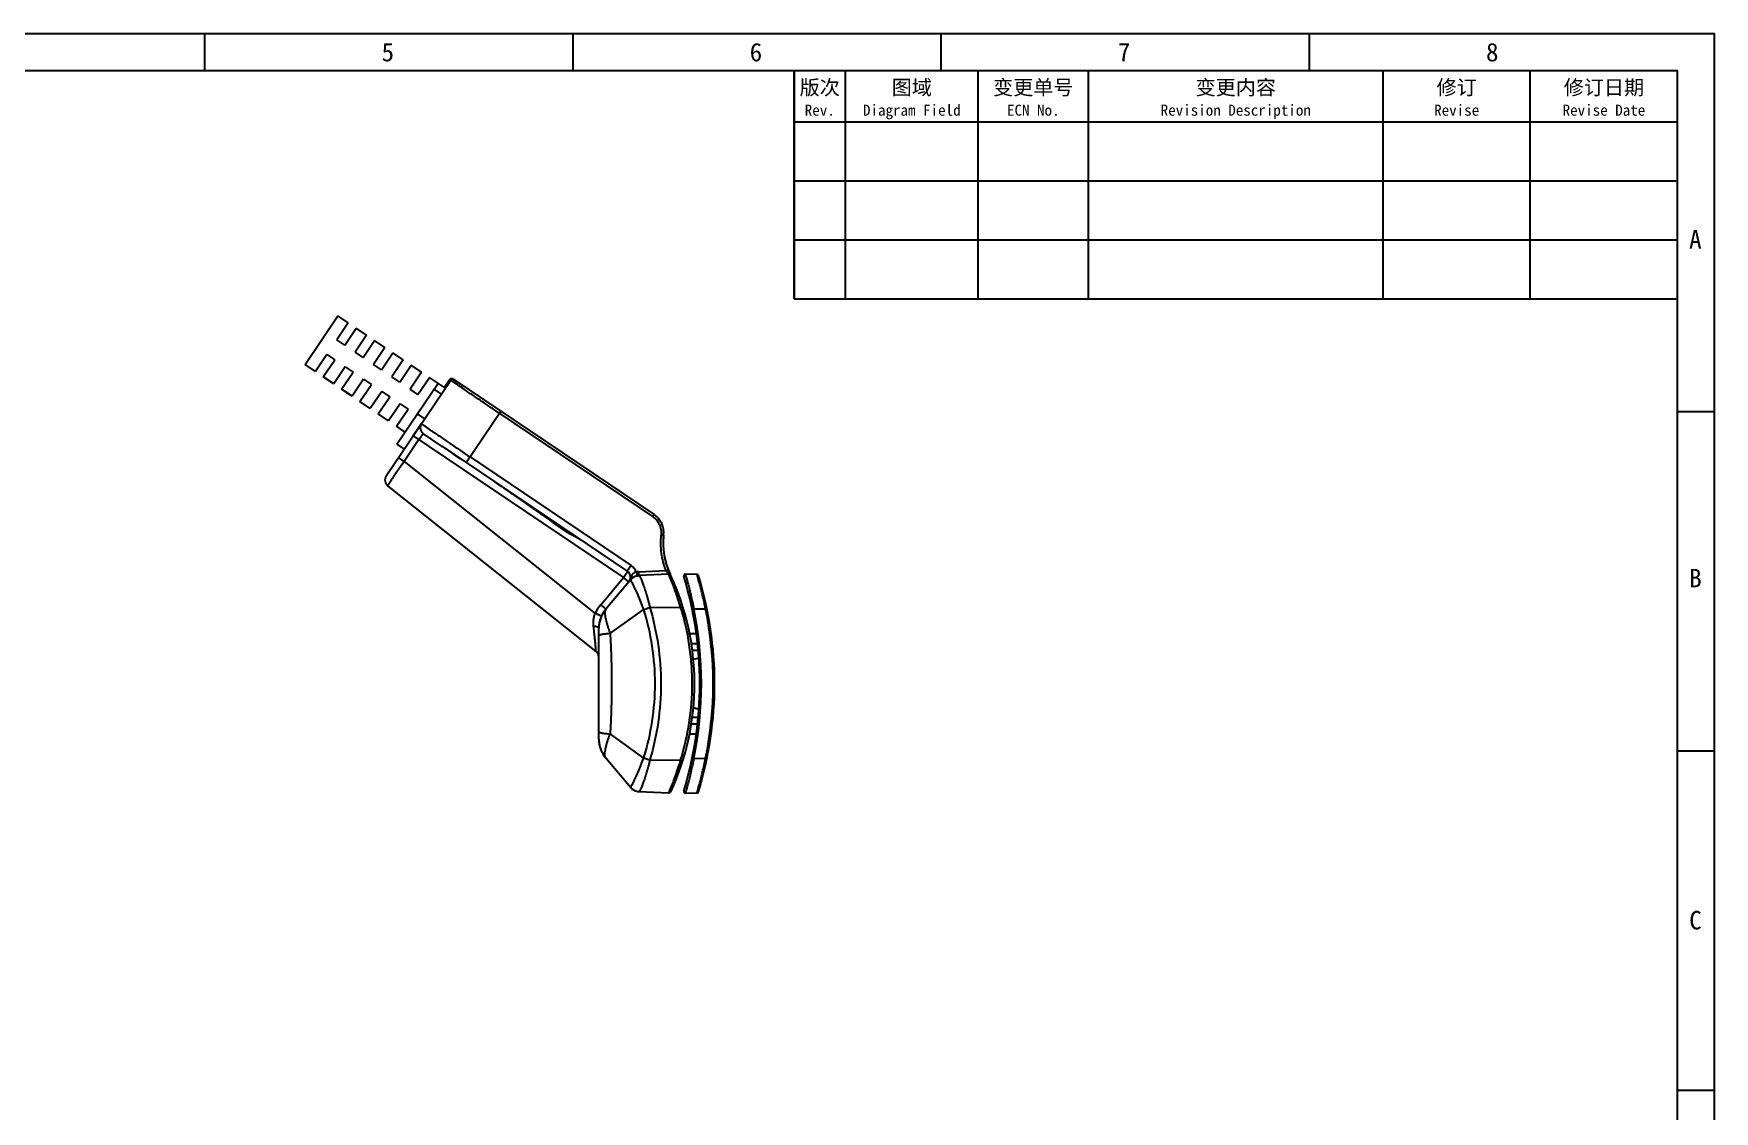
# Model space of a CAD drawing. Extents: x 5 to 415, y 5 to 292.
# Drawn here: x 186.7 to 415, y 145.6 to 292 of the extents above; entities that cross this region are included whole.
import ezdxf

# ---------------------------------------------------------------- set-up
doc = ezdxf.new("R2010")
doc.units = 0
for name, color, linetype in [('DRW0001_DXF_FORMAT', 7, 'CONTINUOUS'), ('JCHT35K24A-上DXF_CONTINUOUS_LINE', 7, 'CONTINUOUS'), ('JCHT35K24A-下DXF_CONTINUOUS_LINE', 7, 'CONTINUOUS'), ('JCHT35K24A-按DXF_CONTINUOUS_LINE', 7, 'CONTINUOUS'), ('M7K1_DXF_CONTINUOUS_LINE', 7, 'CONTINUOUS')]:
    doc.layers.add(name, color=color, linetype=linetype)
doc.styles.get("Standard").update_dxf_attribs({"font": 'simfang.ttf'})

msp = doc.modelspace()

# ---------------------------------------------------------------- linework, layer by layer
at = {"layer": 'DRW0001_DXF_FORMAT', "color": 2, "linetype": 'Continuous'}
for p, q in [((5, 292), (415, 292)), ((415, 5), (415, 292)), ((290, 256), (290, 287)), ((290, 287), (410, 287)), ((297, 256), (297, 287)), ((315, 256), (315, 287)), ((330, 256), (330, 287)), ((370, 256), (370, 287)), ((390, 256), (390, 287)), ((410, 256), (410, 287)), ((290, 280), (410, 280)), ((290, 272), (410, 272)), ((290, 264), (410, 264)), ((290, 256), (410, 256))]:
    msp.add_line(p, q, dxfattribs=at)
at = {"layer": 'DRW0001_DXF_FORMAT', "color": 7, "linetype": 'Continuous'}
for p, q in [((210, 287), (210, 292)), ((260, 287), (260, 292)), ((310, 287), (310, 292)), ((360, 287), (360, 292)), ((10, 287), (410, 287)), ((290, 287), (290, 256)), ((410, 10), (410, 287)), ((290, 256), (410, 256)), ((410, 240.7), (415, 240.7)), ((410, 194.6), (415, 194.6)), ((410, 148.5), (415, 148.5))]:
    msp.add_line(p, q, dxfattribs=at)
at = {"layer": 'JCHT35K24A-上DXF_CONTINUOUS_LINE', "color": 7, "linetype": 'Continuous'}
for p, q in [((243.266, 245.011), (242.595, 244.017)), ((245.208, 244.063), (243.682, 245.092)), ((242.595, 244.017), (242.711, 243.938))]:
    msp.add_line(p, q, dxfattribs=at)
for centre, radius, start, end in [((243.514, 244.844), 0.3, 56, 146), ((269.308, 224.189), 3, 353.96269, 56), ((282.236, 222.821), 10, 173.96269, 178.86433), ((282.236, 222.821), 10, 185.61433, 193.57324), ((282.236, 222.821), 10, 195.52032, 204.72362), ((241.491, 203.721), 35, 15.35489, 16.45724)]:
    msp.add_arc(centre, radius, start, end, dxfattribs=at)
at = {"layer": 'JCHT35K24A-下DXF_CONTINUOUS_LINE', "color": 7, "linetype": 'Continuous'}
for p, q in [((234.614, 231.934), (243.38, 244.929)), ((243.796, 245.01), (270.986, 226.671)), ((245.483, 233.741), (250.18, 240.705)), ((270.805, 226.403), (249.999, 240.436)), ((242.098, 236.024), (239.68, 237.655)), ((239.055, 236.87), (237.051, 233.898)), ((238.291, 237.385), (266.861, 218.115)), ((242.098, 236.024), (242.289, 235.895)), ((242.115, 236.012), (267.355, 218.988)), ((237.051, 233.898), (236.287, 234.413)), ((237.051, 233.898), (262.996, 213.26)), ((244.679, 234.283), (245.043, 234.037)), ((245.998, 234.505), (267.871, 219.752)), ((263.114, 208.087), (234.821, 230.592)), ((270.986, 226.671), (270.805, 226.403)), ((258.483, 224.972), (258.372, 224.826)), ((267.871, 219.752), (267.355, 218.988)), ((263.745, 214.445), (266.861, 218.115)), ((267.858, 217.864), (264.442, 213.841)), ((268.935, 218.923), (272.618, 219.084)), ((272.981, 218.568), (268.946, 218.392)), ((264.442, 213.841), (264.306, 213.672)), ((269.582, 213.828), (265.026, 210.559)), ((270.427, 214.08), (274.604, 214.123)), ((263.491, 196.188), (263.491, 211.252)), ((269.582, 193.614), (265.026, 196.884)), ((263.491, 196.19), (263.507, 195.829)), ((263.491, 196.19), (263.499, 195.992)), ((263.491, 196.19), (263.491, 196.19)), ((263.494, 196.039), (263.522, 195.695)), ((263.5, 195.992), (263.502, 195.938)), ((263.507, 195.829), (263.557, 195.467)), ((263.522, 195.719), (263.545, 195.535)), ((263.522, 195.695), (263.58, 195.353)), ((263.545, 195.535), (263.617, 195.196)), ((263.557, 195.467), (263.64, 195.11)), ((263.58, 195.353), (263.667, 195.016)), ((263.667, 195.016), (263.761, 194.754)), ((264.069, 194.124), (264.103, 194.064)), ((267.858, 189.579), (264.442, 193.601)), ((270.427, 193.363), (274.604, 193.32)), ((268.936, 189.051), (268.936, 189.051)), ((268.936, 189.051), (268.939, 189.051)), ((268.946, 189.051), (272.981, 188.874)), ((272.981, 188.874), (273.076, 189.092))]:
    msp.add_line(p, q, dxfattribs=at)
for points in [[(242.289, 235.895), (242.975, 235.437), (243.361, 235.177), (243.775, 234.897), (244.679, 234.283)], [(264.442, 213.842), (264.295, 213.658), (264.088, 213.354), (263.909, 213.033), (263.761, 212.696), (263.644, 212.347), (263.559, 211.988), (263.508, 211.622), (263.491, 211.254)], [(264.306, 213.672), (264.112, 213.392), (263.946, 213.105), (263.808, 212.814), (263.698, 212.522), (263.612, 212.228), (263.548, 211.925), (263.509, 211.631), (263.492, 211.36), (263.491, 211.252)], [(263.492, 211.355), (263.491, 211.307), (263.491, 211.252)], [(264.103, 194.064), (264.303, 193.774), (264.442, 193.601)], [(267.858, 189.579), (267.939, 189.49), (268.031, 189.405), (268.13, 189.328), (268.236, 189.259), (268.347, 189.2)]]:
    msp.add_lwpolyline(points, dxfattribs=at)
for centre, radius, start, end in [((243.629, 244.762), 0.3, 56, 146), ((240.239, 238.484), 1, 146, 236), ((235.443, 231.374), 1, 146, 231.5), ((269.308, 224.184), 3, 353.98331, 56), ((282.236, 222.821), 10, 173.98331, 205.11544), ((266.749, 218.091), 2.004, 23.12845, 55.96673), ((266.796, 218.158), 1, 319.66496, 56), ((266.496, 218.413), 1.393, 319.65231, 330.30176), ((265.792, 218.755), 2.176, 336.64484, 339.01551), ((269.001, 216.893), 1.5, 92.5, 139.66496), ((269.023, 216.921), 2.004, 92.5093, 102.41883), ((258.19, 218.423), 10.757, 2.49453, 2.66657), ((276.109, 221.165), 4.064, 210.80757, 211.32596), ((272.995, 218.268), 0.3, 24.78557, 92.5), ((238.259, 203.374), 37.901, 20.31338, 22.992), ((241.491, 203.721), 35, 335.21443, 25.11544), ((238.217, 203.358), 37.946, 20.17523, 20.31334), ((238.155, 203.335), 38.012, 16.48706, 20.17608), ((267.537, 211.22), 4.978, 139.62921, 155.81209), ((267.508, 211.252), 4.017, 176.90875, 180.00211), ((267.489, 211.253), 3.998, 175.71732, 176.90613), ((267.487, 211.253), 3.996, 175.1463, 175.71719), ((267.488, 211.253), 3.997, 173.68546, 175.1463), ((267.476, 211.254), 3.985, 173.10179, 173.68552), ((267.461, 211.256), 3.97, 171.45934, 173.10225), ((267.452, 211.258), 3.961, 170.89607, 171.45869), ((267.451, 211.258), 3.959, 170.20175, 170.89604), ((262.491, 207.304), 1, 0, 51.5), ((267.483, 196.191), 3.992, 180.00239, 182.85691), ((267.479, 196.19), 3.988, 180.0015, 182.18043), ((267.493, 196.191), 4.002, 182.17916, 182.4077), ((267.496, 196.191), 4.005, 182.40772, 182.85474), ((267.503, 196.191), 4.012, 182.85512, 185.01992), ((267.504, 196.191), 4.013, 185.01966, 186.04473), ((267.494, 196.19), 4.003, 186.04382, 188.59224), ((267.472, 196.187), 3.981, 188.5936, 191.2), ((267.492, 196.191), 4.001, 191.20113, 193.09836), ((267.504, 196.194), 4.014, 193.09781, 194.40289), ((267.507, 196.195), 4.016, 194.40273, 196.05264), ((267.497, 196.192), 4.006, 196.05176, 198.56171), ((267.472, 196.183), 3.979, 198.56234, 201.06687), ((267.49, 196.191), 3.999, 201.06944, 203.6077), ((267.505, 196.197), 4.016, 203.60677, 206.08043), ((267.499, 196.194), 4.008, 206.07948, 208.61742), ((267.475, 196.181), 3.982, 208.61768, 211.12808), ((267.489, 196.189), 3.998, 211.13085, 213.69038), ((267.502, 196.198), 4.013, 213.68954, 216.19038), ((267.49, 196.189), 3.999, 216.18733, 220.29833), ((238.151, 204.109), 38.017, 339.82403, 343.51263), ((238.282, 204.059), 37.876, 337.00549, 339.68717), ((238.143, 204.111), 38.025, 339.68746, 339.82553), ((272.995, 189.174), 0.3, 267.5, 335.21443), ((238.055, 204.155), 38.123, 336.7257, 337.00595)]:
    msp.add_arc(centre, radius, start, end, dxfattribs=at)
for points, knots in [([(249.999, 240.436), (249.568, 240.727), (248.722, 241.298), (247.681, 242.002), (246.884, 242.541), (246.329, 242.917), (245.808, 243.27), (245.328, 243.595), (244.894, 243.89), (244.508, 244.152), (244.22, 244.349), (244.016, 244.488), (243.885, 244.578), (243.768, 244.658), (243.667, 244.727), (243.581, 244.787), (243.51, 244.836), (243.461, 244.87), (243.43, 244.892), (243.412, 244.905), (243.399, 244.915), (243.388, 244.922), (243.384, 244.926), (243.38, 244.929), (243.38, 244.929)], [0, 0, 0, 0, 0.195093, 0.3826749, 0.4713574, 0.555517, 0.6343598, 0.7070916, 0.7729627, 0.8314003, 0.8818761, 0.9039632, 0.9238617, 0.9415126, 0.9568857, 0.9699577, 0.9807055, 0.9891057, 0.9924184, 0.9951356, 0.9972545, 0.9987724, 0.9996871, 1, 1, 1, 1]), ([(239.68, 237.655), (239.677, 237.657), (239.667, 237.655), (239.644, 237.64), (239.603, 237.601), (239.542, 237.532), (239.464, 237.436), (239.372, 237.318), (239.271, 237.18), (239.164, 237.029), (239.092, 236.924), (239.055, 236.87)], [0, 0, 0, 0, 0.0090021, 0.0251538, 0.0832845, 0.1758029, 0.2994344, 0.4498088, 0.6210794, 0.8068449, 1, 1, 1, 1]), ([(239.41, 239.043), (239.409, 239.042), (239.412, 239.039), (239.416, 239.034), (239.426, 239.025), (239.445, 239.008), (239.48, 238.981), (239.534, 238.94), (239.603, 238.889), (239.688, 238.828), (239.788, 238.756), (239.903, 238.674), (240.033, 238.583), (240.234, 238.441), (240.521, 238.241), (240.904, 237.975), (241.336, 237.677), (241.814, 237.348), (242.333, 236.993), (242.887, 236.614), (243.682, 236.073), (244.722, 235.367), (245.567, 234.796), (245.998, 234.505)], [0, 0, 0, 0, 0.000387, 0.0013294, 0.0028639, 0.0049945, 0.0110399, 0.0194504, 0.0302049, 0.0432815, 0.0586573, 0.0763096, 0.0962081, 0.1182941, 0.168765, 0.2271945, 0.2930547, 0.3657733, 0.4446008, 0.5287434, 0.6174075, 0.8049494, 1, 1, 1, 1]), ([(242.115, 236.012), (242.327, 235.87), (242.783, 235.571), (243.493, 235.094), (244.255, 234.573), (244.777, 234.217), (245.043, 234.037)], [0, 0, 0, 0, 0.2166705, 0.4629338, 0.7271224, 1, 1, 1, 1]), ([(237.051, 233.898), (236.901, 233.686), (236.61, 233.269), (236.188, 232.662), (235.858, 232.182), (235.615, 231.826), (235.453, 231.587), (235.307, 231.369), (235.178, 231.176), (235.068, 231.008), (234.978, 230.868), (234.915, 230.769), (234.876, 230.704), (234.854, 230.667), (234.838, 230.637), (234.827, 230.615), (234.822, 230.602), (234.819, 230.593), (234.821, 230.592)], [0, 0, 0, 0, 0.1950618, 0.3824839, 0.5551028, 0.6338301, 0.7064546, 0.7722342, 0.8306027, 0.8810379, 0.9230189, 0.956083, 0.9691952, 0.9799993, 0.9884764, 0.9946126, 0.9984113, 1, 1, 1, 1]), ([(258.372, 224.826), (256.993, 225.832), (254.004, 227.958), (250.978, 230.034), (249.352, 231.131)], [0, 0, 0, 0, 0.4652449, 1, 1, 1, 1]), ([(271.98, 223.881), (272.005, 224.123), (271.992, 224.615), (271.772, 225.318), (271.374, 225.939), (271.006, 226.266), (270.805, 226.403)], [0, 0, 0, 0, 0.2497431, 0.4996666, 0.7497694, 1, 1, 1, 1]), ([(261.103, 223.204), (260.905, 223.338), (260.471, 223.586), (259.785, 223.944), (259.068, 224.346), (258.603, 224.658), (258.372, 224.826)], [0, 0, 0, 0, 0.2253442, 0.4715908, 0.7308669, 1, 1, 1, 1]), ([(272.618, 219.084), (272.325, 219.841), (271.917, 221.432), (271.895, 223.074), (271.98, 223.881)], [0, 0, 0, 0, 0.5, 1, 1, 1, 1]), ([(271.98, 223.881), (272.018, 223.877), (272.074, 223.872), (272.147, 223.867), (272.196, 223.864), (272.235, 223.863), (272.266, 223.863), (272.281, 223.865), (272.291, 223.867), (272.292, 223.869)], [0, 0, 0, 0, 0.3620779, 0.5402974, 0.7002743, 0.8307749, 0.9244636, 0.9792113, 1, 1, 1, 1]), ([(272.618, 219.084), (272.654, 219.098), (272.707, 219.119), (272.777, 219.147), (272.823, 219.167), (272.861, 219.184), (272.887, 219.196), (272.903, 219.205), (272.909, 219.209), (272.911, 219.211), (272.911, 219.212)], [0, 0, 0, 0, 0.3607078, 0.539666, 0.7008753, 0.8320669, 0.9265934, 0.9810294, 0.9943575, 1, 1, 1, 1]), ([(267.353, 218.949), (267.348, 218.931), (267.33, 218.889), (267.277, 218.782), (267.179, 218.61), (267.033, 218.374), (266.921, 218.204), (266.861, 218.115)], [0, 0, 0, 0, 0.0577212, 0.1401436, 0.3706087, 0.6676637, 1, 1, 1, 1]), ([(267.558, 217.511), (267.559, 217.512), (267.557, 217.513), (267.555, 217.515), (267.551, 217.519), (267.543, 217.527), (267.528, 217.54), (267.506, 217.56), (267.477, 217.585), (267.443, 217.615), (267.403, 217.65), (267.34, 217.705), (267.249, 217.783), (267.13, 217.885), (266.999, 217.998), (266.908, 218.075), (266.861, 218.115)], [0, 0, 0, 0, 0.0012646, 0.0048392, 0.0107474, 0.0189782, 0.042346, 0.0747923, 0.1160125, 0.1656353, 0.2232753, 0.2884099, 0.4387549, 0.6115563, 0.8010456, 1, 1, 1, 1]), ([(267.355, 218.988), (267.359, 218.985), (267.36, 218.969), (267.356, 218.957), (267.353, 218.949)], [0, 0, 0, 0, 0.3288369, 1, 1, 1, 1]), ([(267.848, 217.836), (267.847, 217.843), (267.85, 217.854), (267.856, 217.861), (267.857, 217.864)], [0, 0, 0, 0, 0.7213685, 1, 1, 1, 1]), ([(267.848, 217.836), (267.98, 218), (268.316, 218.274), (268.736, 218.383), (268.946, 218.392)], [0, 0, 0, 0, 0.5002489, 1, 1, 1, 1]), ([(268.822, 215.738), (268.762, 215.876), (268.644, 216.14), (268.469, 216.515), (268.308, 216.852), (268.164, 217.145), (268.042, 217.391), (267.947, 217.588), (267.887, 217.719), (267.858, 217.796), (267.849, 217.824), (267.848, 217.836)], [0, 0, 0, 0, 0.1948929, 0.3742728, 0.5370409, 0.6788312, 0.7977514, 0.8935621, 0.9618305, 0.9846435, 1, 1, 1, 1]), ([(267.913, 218.247), (267.936, 218.182), (267.955, 218.043), (267.899, 217.912), (267.858, 217.864)], [0, 0, 0, 0, 0.5213427, 1, 1, 1, 1]), ([(268.592, 218.878), (268.499, 218.866), (268.322, 218.819), (268.139, 218.691), (268.039, 218.563), (267.968, 218.428), (267.934, 218.32), (267.913, 218.247)], [0, 0, 0, 0, 0.2848422, 0.5412615, 0.658609, 0.7722264, 1, 1, 1, 1]), ([(268.592, 218.878), (268.606, 218.816), (268.626, 218.723), (268.649, 218.601), (268.664, 218.52), (268.674, 218.452), (268.68, 218.404), (268.682, 218.374), (268.681, 218.362), (268.679, 218.358), (268.678, 218.358)], [0, 0, 0, 0, 0.3610306, 0.5395982, 0.7002801, 0.8310256, 0.9253364, 0.9799406, 0.9935958, 1, 1, 1, 1]), ([(268.936, 218.391), (268.936, 218.391), (268.938, 218.395), (268.94, 218.401), (268.941, 218.412), (268.943, 218.436), (268.945, 218.478), (268.946, 218.541), (268.945, 218.619), (268.943, 218.707), (268.941, 218.798), (268.938, 218.86), (268.937, 218.891)], [0, 0, 0, 0, 0.0057167, 0.0187497, 0.0404681, 0.0716259, 0.1633611, 0.2914764, 0.4504929, 0.6294448, 0.8162654, 1, 1, 1, 1]), ([(268.946, 218.392), (268.951, 218.392), (268.965, 218.387), (268.995, 218.361), (269.038, 218.3), (269.096, 218.197), (269.165, 218.057), (269.245, 217.88), (269.332, 217.668), (269.428, 217.423), (269.57, 217.037), (269.757, 216.487), (269.941, 215.894), (270.091, 215.374), (270.206, 214.957), (270.299, 214.6), (270.372, 214.305), (270.409, 214.156), (270.426, 214.08)], [0, 0, 0, 0, 0.0036738, 0.0090125, 0.0259951, 0.0518822, 0.0862309, 0.1284717, 0.178516, 0.2362306, 0.3008348, 0.4476015, 0.6163227, 0.707212, 0.8015093, 0.8990456, 0.9490771, 1, 1, 1, 1]), ([(272.637, 219.052), (272.659, 219.017), (272.702, 218.948), (272.768, 218.85), (272.831, 218.761), (272.871, 218.705), (272.891, 218.68)], [0, 0, 0, 0, 0.2757335, 0.5408182, 0.785486, 1, 1, 1, 1]), ([(272.891, 218.68), (272.939, 218.691), (273.036, 218.696), (273.126, 218.651), (273.155, 218.618)], [0, 0, 0, 0, 0.5291716, 1, 1, 1, 1]), ([(272.981, 218.568), (272.98, 218.568), (272.978, 218.571), (272.973, 218.576), (272.965, 218.586), (272.954, 218.598), (272.942, 218.614), (272.92, 218.642), (272.903, 218.664), (272.891, 218.68)], [0, 0, 0, 0, 0.0224314, 0.0763416, 0.160943, 0.2750113, 0.4172598, 0.5863832, 1, 1, 1, 1]), ([(273.149, 218.178), (273.137, 218.208), (273.113, 218.264), (273.079, 218.342), (273.05, 218.41), (273.026, 218.465), (273.01, 218.504), (272.999, 218.528), (272.993, 218.542), (272.988, 218.553), (272.985, 218.561), (272.982, 218.565), (272.982, 218.568), (272.981, 218.568)], [0, 0, 0, 0, 0.2290157, 0.43049, 0.603161, 0.7457287, 0.8569694, 0.9006732, 0.9364308, 0.9642423, 0.9841077, 0.9960269, 1, 1, 1, 1]), ([(273.155, 218.618), (273.158, 218.615), (273.168, 218.602), (273.177, 218.588), (273.182, 218.577)], [0, 0, 0, 0, 0.2578976, 1, 1, 1, 1]), ([(269.582, 213.828), (269.566, 213.872), (269.534, 213.959), (269.471, 214.131), (269.362, 214.422), (269.147, 214.975), (268.953, 215.439), (268.822, 215.738)], [0, 0, 0, 0, 0.0678851, 0.1350203, 0.2668584, 0.5225052, 1, 1, 1, 1]), ([(262.785, 211.506), (262.754, 211.803), (262.752, 212.401), (262.891, 212.985), (262.996, 213.26)], [0, 0, 0, 0, 0.5032759, 1, 1, 1, 1]), ([(263.843, 212.893), (263.843, 212.893), (263.841, 212.893), (263.839, 212.894), (263.834, 212.895), (263.824, 212.899), (263.807, 212.906), (263.78, 212.916), (263.745, 212.931), (263.703, 212.949), (263.652, 212.97), (263.571, 213.005), (263.457, 213.055), (263.31, 213.12), (263.154, 213.189), (263.049, 213.236), (262.996, 213.26)], [0, 0, 0, 0, 0.0011917, 0.0043464, 0.0096071, 0.0170445, 0.0386932, 0.0697646, 0.1105917, 0.1609942, 0.220584, 0.2886567, 0.4465214, 0.6250067, 0.8129038, 1, 1, 1, 1]), ([(264.442, 213.841), (264.442, 213.841), (264.441, 213.843), (264.439, 213.845), (264.436, 213.848), (264.428, 213.855), (264.414, 213.868), (264.393, 213.887), (264.365, 213.912), (264.33, 213.942), (264.288, 213.978), (264.222, 214.036), (264.128, 214.117), (264.006, 214.222), (263.876, 214.332), (263.789, 214.407), (263.745, 214.445)], [0, 0, 0, 0, 0.0010879, 0.0041888, 0.0094057, 0.0168081, 0.0384296, 0.0695673, 0.1105588, 0.1610526, 0.220525, 0.288452, 0.4464024, 0.6248556, 0.8127927, 1, 1, 1, 1]), ([(264.442, 213.841), (264.351, 213.734), (264.31, 213.506), (264.315, 213.228), (264.341, 212.944), (264.4, 212.594), (264.495, 212.178), (264.607, 211.767), (264.714, 211.428), (264.805, 211.158), (264.876, 210.957), (264.937, 210.79), (264.981, 210.674), (265.006, 210.608), (265.02, 210.575), (265.026, 210.558)], [0, 0, 0, 0, 0.123211, 0.1858357, 0.248469, 0.3737104, 0.4989698, 0.6242252, 0.749482, 0.8121119, 0.8747414, 0.937371, 0.9686857, 0.9843431, 1, 1, 1, 1]), ([(269.602, 213.765), (269.729, 213.827), (270, 213.942), (270.279, 214.036), (270.427, 214.08)], [0, 0, 0, 0, 0.4786449, 1, 1, 1, 1]), ([(269.602, 193.678), (270.105, 195.282), (270.876, 198.605), (271.267, 203.711), (270.878, 208.827), (270.108, 212.151), (269.602, 213.765)], [0, 0, 0, 0, 0.247529, 0.4998658, 0.751109, 1, 1, 1, 1]), ([(270.427, 214.08), (270.917, 212.409), (271.669, 208.978), (272.048, 203.711), (271.667, 198.453), (270.915, 195.024), (270.427, 193.363)], [0, 0, 0, 0, 0.2489456, 0.5001347, 0.7524175, 1, 1, 1, 1]), ([(274.604, 214.123), (274.639, 214.133), (274.706, 214.151), (274.788, 214.164), (274.845, 214.165), (274.877, 214.162), (274.901, 214.152), (274.904, 214.141)], [0, 0, 0, 0, 0.3490162, 0.6710175, 0.7974731, 0.8935175, 1, 1, 1, 1]), ([(274.605, 193.32), (275.12, 194.984), (275.911, 198.425), (276.244, 202.831), (276.112, 206.371), (275.714, 209.87), (275.123, 212.448), (274.605, 214.123)], [0, 0, 0, 0, 0.2476502, 0.4998131, 0.625736, 0.7508128, 1, 1, 1, 1]), ([(263.491, 211.252), (263.491, 211.266), (263.48, 211.298), (263.44, 211.339), (263.377, 211.378), (263.29, 211.414), (263.183, 211.445), (263.013, 211.482), (262.878, 211.499), (262.785, 211.506)], [0, 0, 0, 0, 0.0534221, 0.1228372, 0.2165576, 0.3362385, 0.4802146, 0.6432502, 1, 1, 1, 1]), ([(263.114, 208.087), (263.114, 208.086), (263.116, 208.09), (263.116, 208.093), (263.117, 208.103), (263.116, 208.118), (263.115, 208.156), (263.111, 208.222), (263.104, 208.324), (263.093, 208.455), (263.079, 208.614), (263.062, 208.801), (263.042, 209.014), (263.019, 209.253), (262.982, 209.618), (262.931, 210.127), (262.861, 210.793), (262.812, 211.261), (262.785, 211.506)], [0, 0, 0, 0, 0.0007955, 0.0019369, 0.003622, 0.008639, 0.0158546, 0.0368537, 0.0665453, 0.1048124, 0.1514125, 0.2060711, 0.2685132, 0.3384365, 0.4154291, 0.5888656, 0.7851532, 1, 1, 1, 1]), ([(263.491, 210.245), (263.491, 210.262), (263.511, 210.289), (263.549, 210.315), (263.616, 210.349), (263.732, 210.386), (263.909, 210.428), (264.133, 210.468), (264.509, 210.52), (264.811, 210.549), (265.023, 210.566)], [0, 0, 0, 0, 0.032205, 0.0563413, 0.087347, 0.1716731, 0.2860359, 0.4293654, 0.5988223, 1, 1, 1, 1]), ([(265.026, 210.558), (265.027, 210.556), (265.026, 210.552), (265.028, 210.543), (265.028, 210.527), (265.03, 210.505), (265.031, 210.479), (265.033, 210.444), (265.036, 210.4), (265.04, 210.33), (265.045, 210.242), (265.051, 210.136), (265.057, 210.03), (265.065, 209.889), (265.075, 209.713), (265.086, 209.501), (265.1, 209.218), (265.116, 208.865), (265.134, 208.439), (265.15, 208.013), (265.164, 207.587), (265.182, 207.016), (265.199, 206.302), (265.214, 205.443), (265.223, 204.582), (265.226, 203.721), (265.223, 202.86), (265.214, 201.999), (265.2, 201.141), (265.182, 200.426), (265.165, 199.856), (265.15, 199.429), (265.134, 199.003), (265.116, 198.578), (265.1, 198.224), (265.086, 197.941), (265.075, 197.729), (265.065, 197.553), (265.057, 197.412), (265.051, 197.306), (265.045, 197.2), (265.04, 197.113), (265.036, 197.042), (265.033, 196.998), (265.031, 196.963), (265.029, 196.937), (265.028, 196.915), (265.027, 196.899), (265.026, 196.891), (265.027, 196.886), (265.026, 196.884)], [0, 0, 0, 0, 0.0004835, 0.001012, 0.0019558, 0.0038984, 0.0058192, 0.0077466, 0.0116127, 0.0154773, 0.023203, 0.0309285, 0.0386589, 0.0463967, 0.0618881, 0.0773922, 0.0929067, 0.1239682, 0.1550746, 0.1862276, 0.2174277, 0.2486743, 0.3113038, 0.3741012, 0.437036, 0.5000271, 0.5629886, 0.6258766, 0.6886545, 0.7512874, 0.7825422, 0.8137534, 0.8449192, 0.8760381, 0.9071083, 0.9226246, 0.938128, 0.9536177, 0.9613571, 0.9690925, 0.9768236, 0.9845504, 0.988412, 0.9922727, 0.9942025, 0.9961317, 0.9980598, 0.9990199, 0.9995123, 1, 1, 1, 1]), ([(263.491, 197.2), (263.491, 197.183), (263.512, 197.156), (263.551, 197.131), (263.618, 197.098), (263.734, 197.061), (263.91, 197.02), (264.134, 196.981), (264.511, 196.93), (264.814, 196.902), (265.027, 196.885)], [0, 0, 0, 0, 0.0320175, 0.0563259, 0.0874302, 0.1713301, 0.2851186, 0.4285099, 0.5982838, 1, 1, 1, 1]), ([(264.44, 193.603), (264.344, 193.718), (264.303, 193.999), (264.326, 194.381), (264.385, 194.772), (264.463, 195.135), (264.547, 195.457), (264.622, 195.72), (264.694, 195.947), (264.756, 196.135), (264.805, 196.28), (264.847, 196.403), (264.882, 196.503), (264.909, 196.579), (264.936, 196.656), (264.96, 196.719), (264.98, 196.77), (264.993, 196.802), (265.003, 196.827), (265.01, 196.847), (265.019, 196.865), (265.026, 196.878), (265.027, 196.885)], [0, 0, 0, 0, 0.1328557, 0.227316, 0.3429957, 0.4793977, 0.5554081, 0.6359754, 0.7209407, 0.7650935, 0.8102716, 0.8564726, 0.8799413, 0.9036199, 0.9274802, 0.9515084, 0.9635726, 0.9756647, 0.9817265, 0.9878079, 0.9938831, 1, 1, 1, 1]), ([(268.821, 191.702), (268.953, 192.003), (269.218, 192.635), (269.463, 193.276), (269.582, 193.614)], [0, 0, 0, 0, 0.4780766, 1, 1, 1, 1]), ([(270.427, 193.363), (270.409, 193.287), (270.372, 193.137), (270.3, 192.842), (270.172, 192.348), (269.983, 191.683), (269.756, 190.951), (269.54, 190.318), (269.369, 189.861), (269.243, 189.558), (269.164, 189.382), (269.094, 189.242), (269.037, 189.141), (268.995, 189.082), (268.965, 189.056), (268.951, 189.05), (268.946, 189.051)], [0, 0, 0, 0, 0.0509516, 0.1010751, 0.1988545, 0.3848004, 0.5530145, 0.7003577, 0.8221832, 0.8723876, 0.914916, 0.9489377, 0.974238, 0.9909957, 0.9963247, 1, 1, 1, 1]), ([(269.602, 193.678), (269.729, 193.616), (270, 193.501), (270.279, 193.407), (270.427, 193.363)], [0, 0, 0, 0, 0.4786493, 1, 1, 1, 1]), ([(274.604, 193.32), (274.639, 193.309), (274.706, 193.292), (274.788, 193.279), (274.845, 193.278), (274.877, 193.281), (274.901, 193.291), (274.904, 193.301)], [0, 0, 0, 0, 0.3489909, 0.6709798, 0.7974394, 0.8934944, 1, 1, 1, 1]), ([(267.857, 189.579), (267.856, 189.581), (267.85, 189.589), (267.847, 189.599), (267.848, 189.606)], [0, 0, 0, 0, 0.2680304, 1, 1, 1, 1]), ([(267.848, 189.606), (267.849, 189.618), (267.858, 189.647), (267.886, 189.722), (267.945, 189.852), (268.04, 190.048), (268.163, 190.294), (268.306, 190.587), (268.532, 191.06), (268.705, 191.437), (268.821, 191.702)], [0, 0, 0, 0, 0.0153738, 0.038101, 0.1052247, 0.2001037, 0.3200609, 0.4617476, 0.6241733, 1, 1, 1, 1]), ([(267.848, 189.606), (267.98, 189.443), (268.316, 189.169), (268.736, 189.06), (268.946, 189.051)], [0, 0, 0, 0, 0.5002485, 1, 1, 1, 1])]:
    msp.add_open_spline(points, degree=3, knots=knots, dxfattribs=at)
for points in [[(267.707, 217.723), (267.738, 217.778), (267.766, 217.834), (267.791, 217.892)], [(267.824, 217.975), (267.859, 218.064), (267.887, 218.155), (267.913, 218.247)], [(269.602, 213.765), (269.596, 213.786), (269.589, 213.807), (269.582, 213.828)], [(269.582, 193.614), (269.589, 193.635), (269.596, 193.657), (269.602, 193.678)]]:
    msp.add_open_spline(points, degree=3, dxfattribs=at)
at = {"layer": 'JCHT35K24A-按DXF_CONTINUOUS_LINE', "color": 7, "linetype": 'Continuous'}
for p, q in [((276.829, 218.534), (275.235, 218.575)), ((276.394, 213.87), (277.988, 213.86)), ((275.819, 210.521), (276.751, 210.521)), ((276.061, 209.171), (276.918, 209.171)), ((276.192, 208.271), (277.009, 208.271)), ((277.096, 207.187), (276.333, 206.983)), ((276.192, 199.171), (277.009, 199.171)), ((276.332, 200.46), (277.096, 200.255)), ((275.819, 196.921), (276.751, 196.921)), ((276.061, 198.271), (276.918, 198.271)), ((276.394, 193.573), (277.988, 193.582)), ((275.235, 188.867), (276.829, 188.909))]:
    msp.add_line(p, q, dxfattribs=at)
for centre, radius, start, end in [((275.229, 218.376), 0.2, 88.5, 196.97287), ((227.216, 203.721), 50, 343.02713, 16.97287), ((276.824, 218.334), 0.2, 17.06312, 88.5), ((229.216, 203.721), 50, 342.93688, 17.06312), ((226.767, 203.721), 50.654, 348.44247, 11.55753), ((228.771, 203.721), 50.251, 348.35961, 11.64039), ((275.229, 189.067), 0.2, 163.02713, 271.5), ((276.824, 189.109), 0.2, 271.5, 342.93688)]:
    msp.add_arc(centre, radius, start, end, dxfattribs=at)
for points, knots in [([(275.235, 218.575), (275.235, 218.575), (275.235, 218.574), (275.236, 218.572), (275.237, 218.568), (275.239, 218.562), (275.241, 218.553), (275.245, 218.54), (275.252, 218.519), (275.262, 218.484), (275.276, 218.435), (275.293, 218.376), (275.314, 218.305), (275.337, 218.224), (275.363, 218.133), (275.403, 217.993), (275.459, 217.794), (275.533, 217.527), (275.615, 217.225), (275.703, 216.891), (275.796, 216.527), (275.893, 216.136), (276.03, 215.568), (276.201, 214.811), (276.33, 214.191), (276.394, 213.87)], [0, 0, 0, 0, 0.0002959, 0.0006655, 0.0011824, 0.0026579, 0.0047204, 0.0073683, 0.0105997, 0.0188064, 0.0293293, 0.0421688, 0.0573155, 0.0747082, 0.0942682, 0.1158989, 0.1651328, 0.2223557, 0.2872223, 0.3587002, 0.4361089, 0.5195209, 0.6083638, 0.7974532, 1, 1, 1, 1]), ([(277.988, 213.86), (277.924, 214.179), (277.795, 214.794), (277.623, 215.546), (277.487, 216.11), (277.39, 216.499), (277.297, 216.86), (277.209, 217.192), (277.127, 217.492), (277.054, 217.757), (276.998, 217.955), (276.958, 218.095), (276.931, 218.185), (276.908, 218.265), (276.888, 218.335), (276.87, 218.395), (276.856, 218.443), (276.846, 218.477), (276.84, 218.499), (276.836, 218.511), (276.833, 218.521), (276.831, 218.527), (276.83, 218.531), (276.829, 218.532), (276.83, 218.534), (276.829, 218.534)], [0, 0, 0, 0, 0.2025051, 0.3915602, 0.4803962, 0.5638098, 0.6412206, 0.7127022, 0.777578, 0.8348143, 0.8840606, 0.9056972, 0.925263, 0.9426613, 0.9578133, 0.9706577, 0.9811849, 0.9893952, 0.9926281, 0.9952773, 0.9973408, 0.9988169, 0.9993342, 0.9997039, 1, 1, 1, 1]), ([(276.394, 213.87), (276.369, 213.865), (276.32, 213.853), (276.263, 213.835), (276.224, 213.817), (276.205, 213.805), (276.192, 213.791), (276.193, 213.784)], [0, 0, 0, 0, 0.3455058, 0.6720993, 0.801414, 0.8989457, 1, 1, 1, 1]), ([(278.178, 213.855), (278.177, 213.862), (278.153, 213.872), (278.114, 213.874), (278.054, 213.871), (278.011, 213.865), (277.988, 213.86)], [0, 0, 0, 0, 0.105915, 0.3223608, 0.6432887, 1, 1, 1, 1]), ([(276.394, 193.573), (276.33, 193.251), (276.201, 192.631), (276.029, 191.873), (275.893, 191.305), (275.795, 190.914), (275.702, 190.551), (275.614, 190.217), (275.533, 189.916), (275.459, 189.649), (275.403, 189.45), (275.363, 189.31), (275.337, 189.219), (275.314, 189.138), (275.293, 189.067), (275.276, 189.008), (275.262, 188.958), (275.252, 188.924), (275.245, 188.902), (275.241, 188.89), (275.239, 188.88), (275.237, 188.874), (275.236, 188.87), (275.235, 188.869), (275.235, 188.867), (275.235, 188.867)], [0, 0, 0, 0, 0.2027005, 0.3922213, 0.4809931, 0.56412, 0.6414209, 0.7128726, 0.7777034, 0.8348423, 0.883988, 0.9055705, 0.9250998, 0.9424979, 0.9576743, 0.9705508, 0.9811108, 0.9893504, 0.992596, 0.995256, 0.9973285, 0.9988113, 0.999331, 0.9997025, 1, 1, 1, 1]), ([(276.394, 193.573), (276.369, 193.577), (276.32, 193.589), (276.263, 193.608), (276.224, 193.626), (276.205, 193.638), (276.192, 193.652), (276.193, 193.659)], [0, 0, 0, 0, 0.3441177, 0.6721625, 0.8016697, 0.8989695, 1, 1, 1, 1]), ([(276.829, 188.909), (276.83, 188.909), (276.829, 188.91), (276.83, 188.912), (276.831, 188.916), (276.833, 188.922), (276.836, 188.932), (276.84, 188.944), (276.846, 188.966), (276.856, 189), (276.87, 189.048), (276.888, 189.108), (276.908, 189.178), (276.932, 189.258), (276.958, 189.349), (276.998, 189.488), (277.054, 189.686), (277.127, 189.95), (277.209, 190.25), (277.296, 190.582), (277.389, 190.942), (277.486, 191.33), (277.623, 191.894), (277.795, 192.647), (277.924, 193.263), (277.988, 193.582)], [0, 0, 0, 0, 0.0002976, 0.0006693, 0.0011892, 0.0026726, 0.0047459, 0.007407, 0.010654, 0.0188973, 0.0294619, 0.0423439, 0.0575261, 0.07493, 0.0944649, 0.1160528, 0.1652099, 0.2223609, 0.2872005, 0.3586555, 0.4359568, 0.5190817, 0.6078464, 0.7973391, 1, 1, 1, 1]), ([(278.178, 193.588), (278.177, 193.581), (278.163, 193.574), (278.143, 193.571), (278.107, 193.568), (278.054, 193.571), (278.011, 193.578), (277.988, 193.582)], [0, 0, 0, 0, 0.1030034, 0.197808, 0.3233052, 0.6454069, 1, 1, 1, 1])]:
    msp.add_open_spline(points, degree=3, knots=knots, dxfattribs=at)
at = {"layer": 'M7K1_DXF_CONTINUOUS_LINE', "color": 7, "linetype": 'Continuous'}
for p, q in [((223.588, 247.061), (228.062, 253.693)), ((229.471, 252.743), (228.062, 253.693)), ((229.471, 252.743), (227.906, 250.421)), ((228.983, 249.695), (230.549, 252.016)), ((231.958, 251.065), (230.549, 252.016)), ((228.983, 249.695), (227.906, 250.421)), ((231.958, 251.065), (230.393, 248.744)), ((231.47, 248.017), (233.036, 250.338)), ((234.446, 249.388), (232.88, 247.066)), ((234.446, 249.388), (233.036, 250.338)), ((224.998, 246.11), (223.588, 247.061)), ((226.564, 248.432), (224.998, 246.111)), ((226.076, 245.384), (227.641, 247.705)), ((226.564, 248.432), (227.641, 247.705)), ((229.051, 246.754), (227.485, 244.433)), ((229.051, 246.754), (230.128, 246.027)), ((231.47, 248.017), (230.393, 248.744)), ((233.958, 246.339), (232.88, 247.066)), ((233.958, 246.339), (235.523, 248.661)), ((236.933, 247.71), (235.367, 245.389)), ((236.933, 247.71), (235.523, 248.661)), ((236.445, 244.662), (238.01, 246.983)), ((239.42, 246.032), (238.01, 246.983)), ((227.485, 244.433), (226.076, 245.384)), ((228.563, 243.706), (230.128, 246.027)), ((231.538, 245.077), (229.972, 242.755)), ((231.05, 242.028), (232.615, 244.35)), ((231.538, 245.077), (232.615, 244.35)), ((236.445, 244.662), (235.367, 245.389)), ((236.066, 236.232), (241.658, 244.523)), ((239.42, 246.032), (237.854, 243.711)), ((238.932, 242.984), (240.497, 245.305)), ((242.653, 243.852), (240.498, 245.306)), ((229.972, 242.755), (228.563, 243.706)), ((232.459, 241.078), (231.05, 242.028)), ((234.025, 243.399), (232.459, 241.078)), ((233.537, 240.351), (235.103, 242.672)), ((234.025, 243.399), (235.103, 242.672)), ((238.932, 242.984), (237.854, 243.711)), ((241.099, 243.694), (242.094, 243.023)), ((234.946, 239.4), (233.537, 240.351)), ((236.512, 241.721), (234.946, 239.4)), ((236.024, 238.673), (237.59, 240.995)), ((236.512, 241.721), (237.59, 240.995)), ((239.857, 239.706), (238.862, 240.377)), ((237.185, 237.89), (236.024, 238.673)), ((239.41, 239.043), (238.291, 237.385)), ((236.066, 236.232), (237.061, 235.561))]:
    msp.add_line(p, q, dxfattribs=at)

# ---------------------------------------------------------------- texts
at = {"layer": 'DRW0001_DXF_FORMAT', "color": 2, "linetype": 'Continuous'}
for s, insert, char_height, width, attachment_point in [('5', (233.983, 290.734), 2.5, 1.83594, 1), ('6', (283.983, 290.734), 2.5, 1.83594, 1), ('7', (333.983, 290.734), 2.5, 1.83594, 1), ('8', (383.983, 290.734), 2.5, 1.83594, 1), ('版次\\P\\H1.5;Rev.', (293.5, 285.688), 2, 5.85938, 2), ('图域\\P\\H1.5;Diagram Field', (306, 285.688), 2, 14.32031, 2), ('变更单号\\P\\H1.5;ECN No.', (322.5, 285.688), 2, 11.71875, 2), ('变更内容\\P\\H1.5;Revision Description', (350, 285.688), 2, 22.03125, 2), ('修订\\P\\H1.5;Revise', (380, 285.688), 2, 6.60938, 2), ('修订日期\\P\\H1.5;Revise Date', (400, 285.688), 2, 12.11719, 2), ('A', (411.564, 265.316), 2.5, 1.83594, 1), ('B', (411.581, 219.3), 2.5, 1.83594, 1), ('C', (411.581, 172.848), 2.5, 1.83594, 1)]:
    msp.add_mtext(s, dxfattribs=dict(at, insert=insert, char_height=char_height, width=width, attachment_point=attachment_point))

doc.saveas('drawing.dxf')
